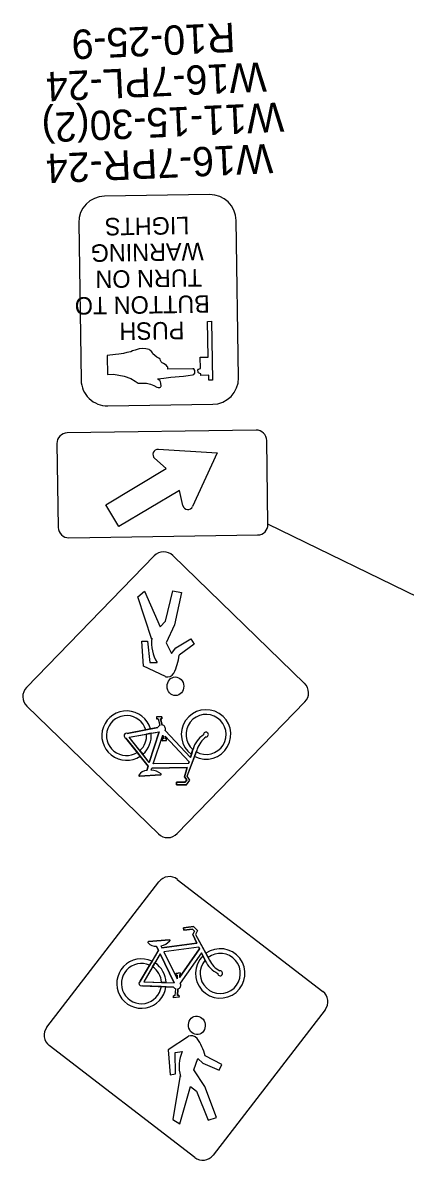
# Model space of a CAD drawing. Extents: x 138941 to 142028, y 334852 to 336890.
# Drawn here: x 141265.1 to 141301.6, y 335678.4 to 335786.9 of the extents above; entities that cross this region are included whole.
import ezdxf

# ---------------------------------------------------------------- set-up
doc = ezdxf.new("R2010")
doc.units = 0
doc.layers.add('PM_P_Channelizing_Line', color=7, linetype='Continuous')
doc.layers.add('PM_P_Yield_Line', color=7, linetype='Continuous')

msp = doc.modelspace()

# ---------------------------------------------------------------- linework, layer by layer
at = {"layer": 'PM_P_Channelizing_Line'}
for p, q in [((141282.75, 335758.42), (141283.11, 335758.43)), ((141282.81, 335755.02), (141282.75, 335758.42)), ((141283.11, 335758.43), (141283.2, 335752.8)), ((141274.28, 335755.3), (141273.96, 335755.25)), ((141274.72, 335755.37), (141274.28, 335755.3)), ((141275.05, 335755.44), (141274.72, 335755.37)), ((141275.42, 335755.53), (141275.05, 335755.44)), ((141275.05, 335755.44), (141275.05, 335755.44)), ((141275.59, 335755.6), (141275.42, 335755.53)), ((141275.84, 335755.69), (141275.59, 335755.6)), ((141276.22, 335755.79), (141275.84, 335755.69)), ((141276.52, 335755.84), (141276.22, 335755.79)), ((141276.87, 335755.79), (141276.52, 335755.84)), ((141277.17, 335755.73), (141276.87, 335755.79)), ((141277.25, 335755.68), (141277.17, 335755.73)), ((141277.35, 335755.63), (141277.25, 335755.68)), ((141277.42, 335755.53), (141277.35, 335755.63)), ((141277.48, 335755.42), (141277.42, 335755.53)), ((141277.53, 335755.33), (141277.48, 335755.42)), ((141277.7, 335755.18), (141277.53, 335755.33)), ((141273.18, 335755.17), (141273.16, 335755.08)), ((141273.16, 335755.08), (141273.19, 335753.37)), ((141273.96, 335755.25), (141273.18, 335755.17)), ((141277.92, 335755.02), (141277.7, 335755.18)), ((141278.1, 335754.91), (141277.92, 335755.02)), ((141278.22, 335754.82), (141278.1, 335754.91)), ((141278.25, 335754.69), (141278.22, 335754.82)), ((141278.32, 335754.57), (141278.25, 335754.69)), ((141278.4, 335754.47), (141278.32, 335754.57)), ((141278.53, 335754.4), (141278.4, 335754.47)), ((141278.69, 335754.3), (141278.53, 335754.4)), ((141278.83, 335754.22), (141278.69, 335754.3)), ((141278.89, 335754.13), (141278.83, 335754.22)), ((141282.04, 335755), (141282.81, 335755.02)), ((141282.06, 335753.93), (141282.04, 335755)), ((141273.19, 335753.37), (141273.77, 335753.38)), ((141273.19, 335753.37), (141273.19, 335753.37)), ((141273.77, 335753.38), (141274.78, 335753.19)), ((141274.78, 335753.19), (141275.42, 335752.96)), ((141278.95, 335754.04), (141278.89, 335754.13)), ((141278.97, 335753.86), (141278.95, 335754.04)), ((141281.35, 335753.9), (141278.97, 335753.86)), ((141279.25, 335753.09), (141280.44, 335753.21)), ((141280.44, 335753.21), (141280.9, 335753.26)), ((141280.9, 335753.26), (141281.31, 335753.33)), ((141281.31, 335753.33), (141281.43, 335753.37)), ((141281.43, 335753.88), (141281.35, 335753.9)), ((141281.52, 335753.75), (141281.43, 335753.88)), ((141281.43, 335753.37), (141281.52, 335753.47)), ((141281.54, 335753.58), (141281.52, 335753.75)), ((141281.52, 335753.47), (141281.54, 335753.58)), ((141281.85, 335753.84), (141281.82, 335753.82)), ((141281.84, 335753.53), (141281.82, 335753.82)), ((141281.87, 335753.51), (141281.84, 335753.53)), ((141281.85, 335753.84), (141281.98, 335753.91)), ((141282, 335753.45), (141281.87, 335753.51)), ((141282, 335753.45), (141281.87, 335753.51)), ((141281.98, 335753.91), (141282.06, 335753.93)), ((141282.09, 335753.42), (141282, 335753.45)), ((141282.09, 335753.27), (141282.09, 335753.42)), ((141282.85, 335753.28), (141282.09, 335753.27)), ((141282.86, 335752.8), (141282.85, 335753.28)), ((141275.42, 335752.96), (141275.84, 335752.72)), ((141275.84, 335752.72), (141276.12, 335752.54)), ((141276.12, 335752.54), (141276.27, 335752.52)), ((141276.27, 335752.52), (141276.8, 335752.53)), ((141276.8, 335752.53), (141276.93, 335752.53)), ((141276.93, 335752.53), (141277.3, 335752.44)), ((141277.3, 335752.44), (141277.61, 335752.31)), ((141277.61, 335752.31), (141277.91, 335752.16)), ((141277.91, 335752.16), (141278.02, 335752.1)), ((141278, 335752.95), (141278.56, 335753)), ((141278, 335752.92), (141278, 335752.95)), ((141278.02, 335752.94), (141278, 335752.92)), ((141278.1, 335752.86), (141278.02, 335752.94)), ((141278.02, 335752.1), (141278.02, 335752.1)), ((141278.02, 335752.1), (141278.2, 335752.1)), ((141278.18, 335752.78), (141278.1, 335752.86)), ((141278.24, 335752.67), (141278.18, 335752.78)), ((141278.2, 335752.1), (141278.25, 335752.15)), ((141278.29, 335752.52), (141278.24, 335752.67)), ((141278.25, 335752.15), (141278.29, 335752.21)), ((141278.31, 335752.25), (141278.29, 335752.52)), ((141278.29, 335752.21), (141278.31, 335752.25)), ((141278.56, 335753), (141279.25, 335753.09)), ((141283.2, 335752.8), (141282.86, 335752.8)), ((141278.04, 335746.21), (141278.04, 335746.22)), ((141278.81, 335744.39), (141277.69, 335745.37)), ((141273.03, 335740.93), (141278.81, 335744.39)), ((141280.06, 335742.3), (141274.28, 335738.85)), ((141280.39, 335740.85), (141280.06, 335742.3)), ((141274.28, 335738.85), (141273.03, 335740.93)), ((141276.11, 335732.16), (141276.72, 335732.68)), ((141276.72, 335732.68), (141278.23, 335729.3)), ((141278.74, 335729.82), (141279.43, 335732.72)), ((141279.43, 335732.72), (141280.26, 335732.57)), ((141280.26, 335732.57), (141279.58, 335729.49)), ((141277.42, 335728.09), (141276.11, 335732.16)), ((141278.23, 335729.3), (141278.74, 335729.82)), ((141279.58, 335729.49), (141278.78, 335727.78)), ((141279.72, 335727.28), (141281.16, 335728.15)), ((141281.16, 335728.15), (141281.48, 335727.64)), ((141276.49, 335727.91), (141277.01, 335727.92)), ((141276.63, 335725.53), (141276.49, 335727.91)), ((141277.01, 335727.92), (141277.24, 335725.88)), ((141278.78, 335727.78), (141279.31, 335726.76)), ((141279.31, 335726.76), (141279.72, 335727.28)), ((141281.48, 335727.64), (141280.04, 335726.6)), ((141278.72, 335724.54), (141276.63, 335725.53)), ((141277.24, 335725.88), (141277.93, 335725.89)), ((141278.38, 335720.7), (141277.87, 335720.7)), ((141277.87, 335720.7), (141277.87, 335720.52)), ((141278.38, 335720.7), (141278.38, 335720.52)), ((141275.09, 335719.13), (141278.01, 335719.69)), ((141278.04, 335720.52), (141277.87, 335720.52)), ((141278.04, 335720.52), (141278.2, 335719.9)), ((141278.25, 335720.52), (141278.4, 335719.93)), ((141278.38, 335720.52), (141278.25, 335720.52)), ((141277.08, 335716.01), (141274.95, 335718.69)), ((141275.28, 335718.78), (141278.13, 335719.29)), ((141277.19, 335716.37), (141275.28, 335718.78)), ((141277.19, 335716.37), (141278.13, 335719.29)), ((141277.57, 335716.22), (141278.48, 335718.97)), ((141278.4, 335718.43), (141278.4, 335718.61)), ((141278.53, 335718.61), (141278.4, 335718.61)), ((141278.82, 335718.44), (141278.4, 335718.43)), ((141278.53, 335718.61), (141278.48, 335718.97)), ((141281.11, 335716.84), (141278.69, 335719.41)), ((141280.98, 335716.43), (141278.69, 335718.86)), ((141278.72, 335718.61), (141278.69, 335718.86)), ((141278.82, 335718.61), (141278.72, 335718.61)), ((141278.82, 335718.44), (141278.82, 335718.61)), ((141280.8, 335715.04), (141281.77, 335717.64)), ((141281.11, 335716.84), (141281.35, 335717.63)), ((141280.93, 335716.27), (141277.57, 335716.22)), ((141280.93, 335716.27), (141280.98, 335716.43)), ((141278.26, 335715.19), (141276.27, 335715.05)), ((141276.95, 335715.6), (141277.08, 335716.01)), ((141277.37, 335715.63), (141277.43, 335715.82)), ((141280.81, 335715.87), (141277.43, 335715.82)), ((141280.53, 335714.99), (141280.81, 335715.87)), ((141279.77, 335714.47), (141280.6, 335714.48)), ((141279.77, 335714.22), (141279.77, 335714.47)), ((141280.72, 335714.24), (141279.77, 335714.22)), ((141280.75, 335714.69), (141280.53, 335714.99)), ((141280.6, 335714.48), (141280.75, 335714.69)), ((141280.6, 335714.48), (141280.6, 335714.48)), ((141280.72, 335714.24), (141281.05, 335714.68)), ((141281.05, 335714.68), (141280.8, 335715.04)), ((141281.41, 335700.72), (141280.46, 335700.6)), ((141280.46, 335700.6), (141280.49, 335700.35)), ((141280.49, 335700.35), (141281.32, 335700.46)), ((141281.32, 335700.46), (141281.32, 335700.46)), ((141281.32, 335700.46), (141281.49, 335700.28)), ((141281.49, 335700.28), (141281.33, 335699.94)), ((141281.33, 335699.94), (141281.72, 335699.11)), ((141281.41, 335700.72), (141281.79, 335700.32)), ((141281.79, 335700.32), (141281.6, 335699.94)), ((141281.6, 335699.94), (141282.93, 335697.5)), ((141279.11, 335699.43), (141277.12, 335699.27)), ((141278.29, 335698.86), (141278.38, 335698.68)), ((141281.72, 335699.11), (141278.38, 335698.68)), ((141278.05, 335698.45), (141276.33, 335695.49)), ((141278.22, 335698.1), (141276.68, 335695.44)), ((141277.87, 335698.82), (141278.05, 335698.45)), ((141278.22, 335698.1), (141279.56, 335695.35)), ((141281.91, 335698.73), (141278.57, 335698.3)), ((141278.57, 335698.3), (141279.86, 335695.72)), ((141281.97, 335698.59), (141280.06, 335695.85)), ((141282.16, 335698.2), (141280.14, 335695.31)), ((141281.91, 335698.73), (141281.97, 335698.59)), ((141282.16, 335698.2), (141282.52, 335697.45)), ((141280.13, 335696.29), (141279.71, 335696.24)), ((141279.71, 335696.24), (141279.73, 335696.06)), ((141279.86, 335696.08), (141279.73, 335696.06)), ((141279.86, 335696.08), (141279.86, 335695.72)), ((141280.15, 335696.11), (141280.06, 335696.1)), ((141280.06, 335696.1), (141280.06, 335695.85)), ((141280.13, 335696.29), (141280.15, 335696.11)), ((141276.54, 335695.07), (141279.51, 335694.94)), ((141276.68, 335695.44), (141279.56, 335695.35)), ((141279.66, 335694.12), (141279.72, 335694.76)), ((141279.87, 335694.14), (141279.92, 335694.75)), ((141279.66, 335694.12), (141279.49, 335694.1)), ((141279.51, 335693.92), (141279.49, 335694.1)), ((141280.02, 335693.98), (141279.51, 335693.92)), ((141280, 335694.16), (141279.87, 335694.14)), ((141280.02, 335693.98), (141280, 335694.16)), ((141280.91, 335690.24), (141278.98, 335688.96)), ((141278.98, 335688.96), (141279.18, 335686.58)), ((141279.64, 335688.7), (141280.32, 335688.79)), ((141279.7, 335686.65), (141279.64, 335688.7)), ((141281.43, 335687.04), (141281.81, 335688.13)), ((141281.81, 335688.13), (141282.29, 335687.67)), ((141284.09, 335687.56), (141282.51, 335688.39)), ((141282.47, 335685.46), (141281.43, 335687.04)), ((141282.29, 335687.67), (141283.85, 335687.01)), ((141283.85, 335687.01), (141284.09, 335687.56)), ((141279.18, 335686.58), (141279.7, 335686.65)), ((141280.13, 335686.53), (141279.42, 335682.32)), ((141280.1, 335681.89), (141281.11, 335685.46)), ((141281.11, 335685.46), (141281.69, 335685.02)), ((141281.69, 335685.02), (141282.79, 335682.24)), ((141283.59, 335682.51), (141282.47, 335685.46)), ((141279.42, 335682.32), (141280.1, 335681.89)), ((141282.79, 335682.24), (141283.59, 335682.51))]:
    msp.add_line(p, q, dxfattribs=at)
for points in [[(141282.92, 335770.51), (141272.93, 335770.36)], [(141270.46, 335767.82), (141270.69, 335752.82)], [(141285.69, 335753.05), (141285.46, 335768.05)], [(141273.23, 335750.36), (141283.23, 335750.51)], [(141287.37, 335748.05), (141269.37, 335747.78)], [(141268.38, 335746.76), (141268.51, 335738.76)], [(141288.5, 335739.07), (141288.38, 335747.07)], [(141278.04, 335746.22), (141283.67, 335745.88), (141281.31, 335740.76)], [(141269.52, 335737.78), (141287.52, 335738.05)], [(141277.66, 335736.06), (141265.48, 335723.5)], [(141291.99, 335723.9), (141279.43, 335736.09)], [(141265.51, 335721.73), (141278.07, 335709.55)], [(141279.84, 335709.57), (141292.02, 335722.14)], [(141278.4, 335719.93), (141278.25, 335720.52), (141278.38, 335720.52), (141278.38, 335720.7), (141277.87, 335720.7), (141277.87, 335720.52), (141278.04, 335720.52), (141278.2, 335719.9)], [(141278.01, 335719.69), (141277.3, 335719.55), (141276.86, 335719.46), (141275.09, 335719.13)], [(141276.86, 335719.46), (141277.3, 335719.55)], [(141274.95, 335718.69), (141276.05, 335717.3), (141276.33, 335716.95), (141277.08, 335716.01), (141276.95, 335715.6)], [(141276.3, 335717.49), (141275.28, 335718.78), (141276.93, 335719.07), (141277.37, 335719.15), (141278.13, 335719.29), (141277.19, 335716.37), (141276.58, 335717.15), (141276.3, 335717.49)], [(141277.37, 335719.15), (141276.93, 335719.07)], [(141277.57, 335716.22), (141278.48, 335718.97), (141278.53, 335718.61), (141278.4, 335718.61), (141278.4, 335718.43), (141278.82, 335718.44), (141278.82, 335718.61), (141278.72, 335718.61), (141278.69, 335718.86), (141280.98, 335716.43), (141280.93, 335716.27), (141277.57, 335716.22)], [(141281.34, 335717.59), (141281.2, 335717.13), (141281.11, 335716.84), (141278.69, 335719.41)], [(141276.33, 335716.95), (141276.05, 335717.3)], [(141276.3, 335717.49), (141276.58, 335717.15)], [(141277.37, 335715.63), (141277.43, 335715.82), (141280.81, 335715.87), (141280.53, 335714.99), (141280.75, 335714.69), (141280.6, 335714.48), (141279.77, 335714.47), (141279.77, 335714.22), (141280.72, 335714.24), (141281.05, 335714.68), (141280.8, 335715.04), (141281.51, 335716.94), (141281.67, 335717.36), (141281.77, 335717.64)], [(141281.2, 335717.13), (141281.34, 335717.59)], [(141281.35, 335717.63), (141281.34, 335717.59)], [(141281.67, 335717.36), (141281.51, 335716.94)], [(141276.27, 335715.05), (141278.26, 335715.19)], [(141267.43, 335691.11), (141278.11, 335704.98)], [(141279.86, 335705.21), (141293.72, 335694.53)], [(141278.29, 335698.86), (141278.38, 335698.68), (141281.72, 335699.11), (141281.33, 335699.94), (141281.49, 335700.28), (141281.32, 335700.46), (141280.49, 335700.35), (141280.46, 335700.6), (141281.41, 335700.72), (141281.79, 335700.32), (141281.6, 335699.94), (141282.57, 335698.16), (141282.79, 335697.76), (141282.93, 335697.5)], [(141277.12, 335699.27), (141279.11, 335699.43)], [(141276.33, 335695.49), (141277.22, 335697.01), (141277.45, 335697.4), (141278.05, 335698.45), (141277.87, 335698.82)], [(141277.5, 335696.86), (141276.68, 335695.44), (141278.35, 335695.39), (141278.8, 335695.38), (141279.56, 335695.35), (141278.22, 335698.1), (141277.72, 335697.25), (141277.5, 335696.86)], [(141278.57, 335698.3), (141279.86, 335695.72), (141279.86, 335696.08), (141279.73, 335696.06), (141279.71, 335696.24), (141280.13, 335696.29), (141280.15, 335696.11), (141280.06, 335696.1), (141280.06, 335695.85), (141281.97, 335698.59), (141281.91, 335698.73), (141278.57, 335698.3)], [(141282.5, 335697.49), (141282.29, 335697.92), (141282.16, 335698.2), (141280.14, 335695.31)], [(141282.29, 335697.92), (141282.5, 335697.49)], [(141282.79, 335697.76), (141282.57, 335698.16)], [(141277.45, 335697.4), (141277.22, 335697.01)], [(141277.5, 335696.86), (141277.72, 335697.25)], [(141282.52, 335697.45), (141282.5, 335697.49)], [(141279.51, 335694.94), (141278.78, 335694.97), (141278.33, 335694.99), (141276.54, 335695.07)], [(141278.33, 335694.99), (141278.78, 335694.97)], [(141278.8, 335695.38), (141278.35, 335695.39)], [(141279.92, 335694.75), (141279.87, 335694.14), (141280, 335694.16), (141280.02, 335693.98), (141279.51, 335693.92), (141279.49, 335694.1), (141279.66, 335694.12), (141279.72, 335694.76)], [(141293.95, 335692.78), (141283.27, 335678.91)], [(141281.52, 335678.68), (141267.66, 335689.36)]]:
    msp.add_lwpolyline(points, dxfattribs=at)
for centre, radius, start, end in [((141282.96, 335768.01), 2.5, 0.8746, 90.8746), ((141272.96, 335767.86), 2.5, 90.8746, 180.8746), ((141273.19, 335752.86), 2.5, 180.8746, 270.8746), ((141283.19, 335753.01), 2.5, 270.8746, 0.8746), ((141269.38, 335746.78), 1, 90.8746, 180.8746), ((141287.38, 335747.05), 1, 0.8746, 90.8746), ((141278.02, 335745.73), 0.486, 86.5509, 228.6874), ((141280.87, 335740.96), 0.486, 193.0618, 335.1983), ((141287.5, 335739.05), 1, 270.8746, 0.8746), ((141269.51, 335738.78), 1, 180.8746, 270.8746), ((141278.56, 335735.19), 1.25, 45.8746, 135.8746), ((141291.12, 335723.01), 1.25, 315.8746, 45.8746), ((141266.38, 335722.63), 1.25, 135.8746, 225.8746), ((141278.94, 335710.44), 1.25, 225.8746, 315.8746), ((141279.1, 335704.22), 1.25, 52.3998, 142.3998), ((141292.96, 335693.54), 1.25, 322.3998, 52.3998), ((141268.42, 335690.35), 1.25, 142.3998, 232.3998), ((141282.28, 335679.67), 1.25, 232.3998, 322.3998)]:
    msp.add_arc(centre, radius, start, end, dxfattribs=at)
for centre, major_axis, ratio, start_param, end_param in [((141280.36, 335727.78), (0.05, -3.31), 0.8954, 4.570148, 5.306864), ((141275.01, 335727.51), (-0.09, 5.69), 0.8954, 4.215688, 4.538409), ((141278.9, 335725.39), (0.013, -0.881), 0.8954, 6.0431, 7.199396), ((141282.6, 335719.03), (-2.36, -0.04), 0.999018, 1.076976, 7.204563), ((141282.6, 335719.03), (-2.36, -0.04), 0.999018, 1.076976, 7.204563), ((141275.02, 335718.92), (-2.36, -0.04), 0.999018, 3.397571, 8.423389), ((141275.02, 335718.92), (-2.36, -0.04), 0.999018, 3.397571, 8.423389), ((141275.02, 335718.92), (-1.91, -0.03), 0.999018, 3.41651, 8.40353), ((141275.02, 335718.92), (-1.91, -0.03), 0.999018, 3.41651, 8.40353), ((141282.6, 335719.03), (-1.91, -0.03), 0.999018, 1.048306, 7.122994), ((141282.6, 335719.03), (-1.91, -0.03), 0.999018, 1.048306, 7.122994), ((141278.36, 335719.57), (-0.366, -0.006), 0.999018, 5.15565, 5.934845), ((141278.36, 335719.57), (-0.366, -0.006), 0.999018, 5.15565, 5.934845), ((141278.36, 335719.57), (-0.366, -0.006), 0.999018, 2.676233, 4.593866), ((141278.36, 335719.57), (-0.366, -0.006), 0.999018, 2.676233, 4.593866), ((141275.02, 335718.91), (-0.231, -0.004), 0.999018, 4.360591, 7.547737), ((141275.02, 335718.91), (-0.231, -0.004), 0.999018, 4.360591, 7.547737), ((141275.02, 335718.92), (-1.91, -0.03), 0.999018, 2.287038, 3.207235), ((141275.02, 335718.92), (-1.91, -0.03), 0.999018, 2.287038, 3.207235), ((141275.02, 335718.92), (-2.36, -0.04), 0.999018, 2.275408, 3.225335), ((141275.02, 335718.92), (-2.36, -0.04), 0.999018, 2.275408, 3.225335), ((141283.66, 335716.99), (-2.39, -0.04), 0.999018, 5.2704, 5.993881), ((141283.66, 335716.99), (-2.39, -0.04), 0.999018, 5.2704, 5.993881), ((141284.04, 335716.88), (-2.4, -0.04), 0.999018, 5.341101, 5.944471), ((141284.04, 335716.88), (-2.4, -0.04), 0.999018, 5.341101, 5.944471), ((141282.59, 335719.02), (-0.231, -0.004), 0.999018, 1.620706, 6.390526), ((141282.59, 335719.02), (-0.231, -0.004), 0.999018, 1.620706, 6.390526), ((141276.28, 335715.13), (0.0857, 0.0013), 0.999018, 2.773971, 4.511296), ((141276.28, 335715.13), (0.0857, 0.0013), 0.999018, 2.773971, 4.511296), ((141277.04, 335714.59), (-1.02, -0.02), 0.999018, 4.792509, 5.670671), ((141277.04, 335714.59), (-1.02, -0.02), 0.999018, 4.792509, 5.670671), ((141277.29, 335714), (-1.63, -0.02), 0.999018, 4.021161, 4.647453), ((141277.29, 335714), (-1.63, -0.02), 0.999018, 4.021161, 4.647453), ((141278.26, 335715.24), (0.0536, 0.0008), 0.999018, 4.638592, 6.875307), ((141278.26, 335715.24), (0.0536, 0.0008), 0.999018, 4.638592, 6.875307), ((141277.14, 335699.19), (-0.085, -0.011), 0.999018, 4.913482, 6.650807), ((141277.14, 335699.19), (-0.085, -0.011), 0.999018, 4.913482, 6.650807), ((141277.82, 335699.84), (1.01, 0.13), 0.999018, 3.754107, 4.632269), ((141277.82, 335699.84), (1.01, 0.13), 0.999018, 3.754107, 4.632269), ((141277.97, 335700.46), (1.61, 0.21), 0.999018, 4.777325, 5.403617), ((141277.97, 335700.46), (1.61, 0.21), 0.999018, 4.777325, 5.403617), ((141279.12, 335699.37), (-0.0532, -0.0069), 0.999018, 2.549471, 4.786186), ((141279.12, 335699.37), (-0.0532, -0.0069), 0.999018, 2.549471, 4.786186), ((141283.95, 335696.24), (-2.34, -0.3), 0.999018, 5.361808, 11.489395), ((141283.95, 335696.24), (-2.34, -0.3), 0.999018, 5.361808, 11.489395), ((141276.44, 335695.27), (-2.34, -0.3), 0.999018, 4.142981, 9.168799), ((141276.44, 335695.27), (-2.34, -0.3), 0.999018, 4.142981, 9.168799), ((141283.95, 335696.24), (-1.9, -0.25), 0.999018, 5.443377, 11.518065), ((141283.95, 335696.24), (-1.9, -0.25), 0.999018, 5.443377, 11.518065), ((141276.44, 335695.27), (-1.9, -0.25), 0.999018, 4.162841, 9.149861), ((141276.44, 335695.27), (-1.9, -0.25), 0.999018, 4.162841, 9.149861), ((141276.44, 335695.27), (-1.9, -0.25), 0.999018, 3.07595, 3.996147), ((141276.44, 335695.27), (-1.9, -0.25), 0.999018, 3.07595, 3.996147), ((141276.44, 335695.27), (-2.34, -0.3), 0.999018, 3.05785, 4.007777), ((141276.44, 335695.27), (-2.34, -0.3), 0.999018, 3.05785, 4.007777), ((141284.71, 335698.42), (-2.37, -0.31), 0.999018, 0.289304, 1.012786), ((141284.71, 335698.42), (-2.37, -0.31), 0.999018, 0.289304, 1.012786), ((141285.07, 335698.58), (-2.38, -0.31), 0.999018, 0.338714, 0.942085), ((141285.07, 335698.58), (-2.38, -0.31), 0.999018, 0.338714, 0.942085), ((141283.94, 335696.25), (-0.229, -0.03), 0.999018, 6.175844, 10.945665), ((141283.94, 335696.25), (-0.229, -0.03), 0.999018, 6.175844, 10.945665), ((141276.43, 335695.28), (-0.229, -0.03), 0.999018, 5.018633, 8.20578), ((141276.43, 335695.28), (-0.229, -0.03), 0.999018, 5.018633, 8.20578), ((141279.83, 335695.11), (-0.363, -0.047), 0.999018, 0.34834, 1.127535), ((141279.83, 335695.11), (-0.363, -0.047), 0.999018, 0.34834, 1.127535), ((141279.83, 335695.11), (-0.363, -0.047), 0.999018, 1.689319, 3.606952), ((141279.83, 335695.11), (-0.363, -0.047), 0.999018, 1.689319, 3.606952), ((141281.2, 335689.42), (-0.114, 0.874), 0.8954, 5.366975, 6.52327), ((141277.67, 335686.77), (-0.73, 5.64), 0.8954, 4.886369, 5.20909), ((141283, 335687.27), (0.43, -3.28), 0.8954, 4.117914, 4.85463)]:
    msp.add_ellipse(centre, major_axis=major_axis, ratio=ratio, start_param=start_param, end_param=end_param, dxfattribs=at)
for centre, major_axis in [((141279.68, 335723.62), (0.014, -0.889)), ((141281.72, 335691.29), (0.115, -0.882))]:
    msp.add_ellipse(centre, major_axis=major_axis, ratio=0.8954, dxfattribs=at)
at = {"layer": 'PM_P_Yield_Line'}
msp.add_line((141389.8, 335689.62), (141288.5, 335739.07), dxfattribs=at)

# ---------------------------------------------------------------- texts
at = {"layer": 'PM_P_Channelizing_Line'}
for s, p in [('LIGHTS', (141280.99, 335768.4)), ('WARNING', (141282.35, 335765.92)), ('TURN ON', (141282.19, 335763.41)), ('BUTTON TO', (141282.94, 335760.92)), ('PUSH', (141280.52, 335758.39))]:
    msp.add_text(s, height=1.666, rotation=180.8746, dxfattribs=at).set_placement(p)
at = {"layer": 'PM_P_Yield_Line'}
for s, p in [('R10-25-9', (141285.32, 335786.91)), ('W16-7PL-24', (141288.28, 335783.14)), ('W11-15-30(2)', (141289.95, 335779.31)), ('W16-7PR-24', (141288.9, 335775.36))]:
    msp.add_text(s, height=2.8, rotation=182.6037, dxfattribs=at).set_placement(p)

doc.saveas('drawing.dxf')
